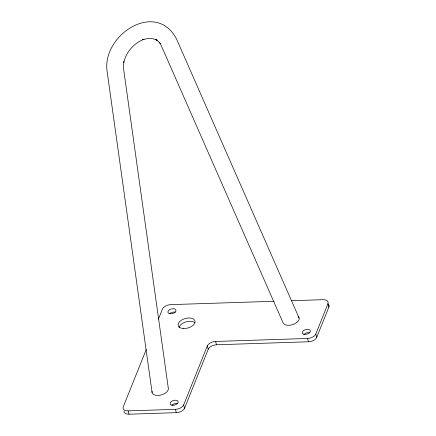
<?xml version="1.0" encoding="UTF-8"?>
<svg xmlns="http://www.w3.org/2000/svg" width="436" height="436" viewBox="0 0 436 436"><rect width="100%" height="100%" fill="white"/><g stroke="black" fill="none" stroke-linecap="round" stroke-linejoin="round"><path stroke-width="0.65" d="M146.256 349.454L123.23 406.881A6.954 3.929 -15.6 0 0 128.108 410.881L129.034 414.2L176.318 412.663A6.954 3.929 -15.6 0 0 184.581 408.232L208.25 349.203L207.323 345.89A6.954 3.929 -15.6 0 1 215.58 341.459L307.527 338.472A6.954 3.929 -15.6 0 0 315.789 334.041L327.959 303.685A6.954 3.929 -15.6 0 0 323.087 299.679L291.112 300.72M158.404 319.157L162.454 309.064A6.954 3.929 -15.6 0 1 170.71 304.633L274.108 301.271M184.581 408.232L183.654 404.919L207.323 345.89M208.25 349.203A6.954 3.929 -15.6 0 1 216.507 344.772L308.454 341.786A6.954 3.929 -15.6 0 0 316.716 337.355L328.886 306.998A6.954 3.929 -15.6 0 0 328.482 304.388M303.745 334.843L305.151 333.469A4.175 2.36 -15.6 0 1 309.615 332.772M128.108 410.881L175.392 409.344A6.954 3.929 -15.6 0 0 183.654 404.919M160.388 43.671L158.235 41.327L155.418 39.425L157.249 40.183C152.709 37.976 147.406 38.134 142.703 39.741L143.973 39.289C133.825 43.055 126.031 52.255 123.715 62.795L123.889 61.569L123.432 65.405L123.611 69.095L168.301 388.171A8.306 4.692 -15.6 0 1 168.111 390.095A8.447 4.774 -15.6 0 1 158.148 395.441A8.306 4.692 -15.6 0 1 152.077 391.283M159.625 42.614L160.955 44.93L282.888 322.395A8.306 4.692 -15.6 0 0 288.943 325.283A8.447 4.774 -15.6 0 0 298.905 319.937A8.306 4.692 -15.6 0 0 298.055 316.416M299.101 318.008L176.515 38.989C155.647 -0.73 101.005 35.877 107.212 72.033L152.088 392.553M327.959 303.685L328.886 306.998M315.789 334.041L316.716 337.355M307.527 338.472L308.454 341.786M215.58 341.459L216.507 344.772M175.392 409.344L176.318 412.663M179.049 327.796A8.693 4.91 -15.6 0 1 185.551 322.035A8.693 4.91 -15.6 0 1 194.805 322.662M169.582 313.757A4.175 2.36 -15.6 0 1 175.267 312.165M171.795 405.235A4.175 2.36 -15.6 0 1 177.479 403.643M129.034 414.2A6.954 3.929 -15.6 0 1 123.955 410.963M183.289 328.51A8.693 4.91 -15.6 0 0 194.99 321.07A8.693 4.91 -15.6 0 0 181.458 320.193A8.693 4.91 -15.6 0 0 183.289 328.51M304.715 334.374A4.175 2.36 -15.6 0 0 310.334 330.804A4.175 2.36 -15.6 0 0 303.838 330.379A4.175 2.36 -15.6 0 0 304.715 334.374M170.367 313.773A4.175 2.36 -15.6 0 0 175.986 310.198A4.175 2.36 -15.6 0 0 169.49 309.778A4.175 2.36 -15.6 0 0 170.367 313.773M172.58 405.251A4.175 2.36 -15.6 0 0 178.193 401.676A4.175 2.36 -15.6 0 0 171.702 401.256A4.175 2.36 -15.6 0 0 172.58 405.251"/></g></svg>
